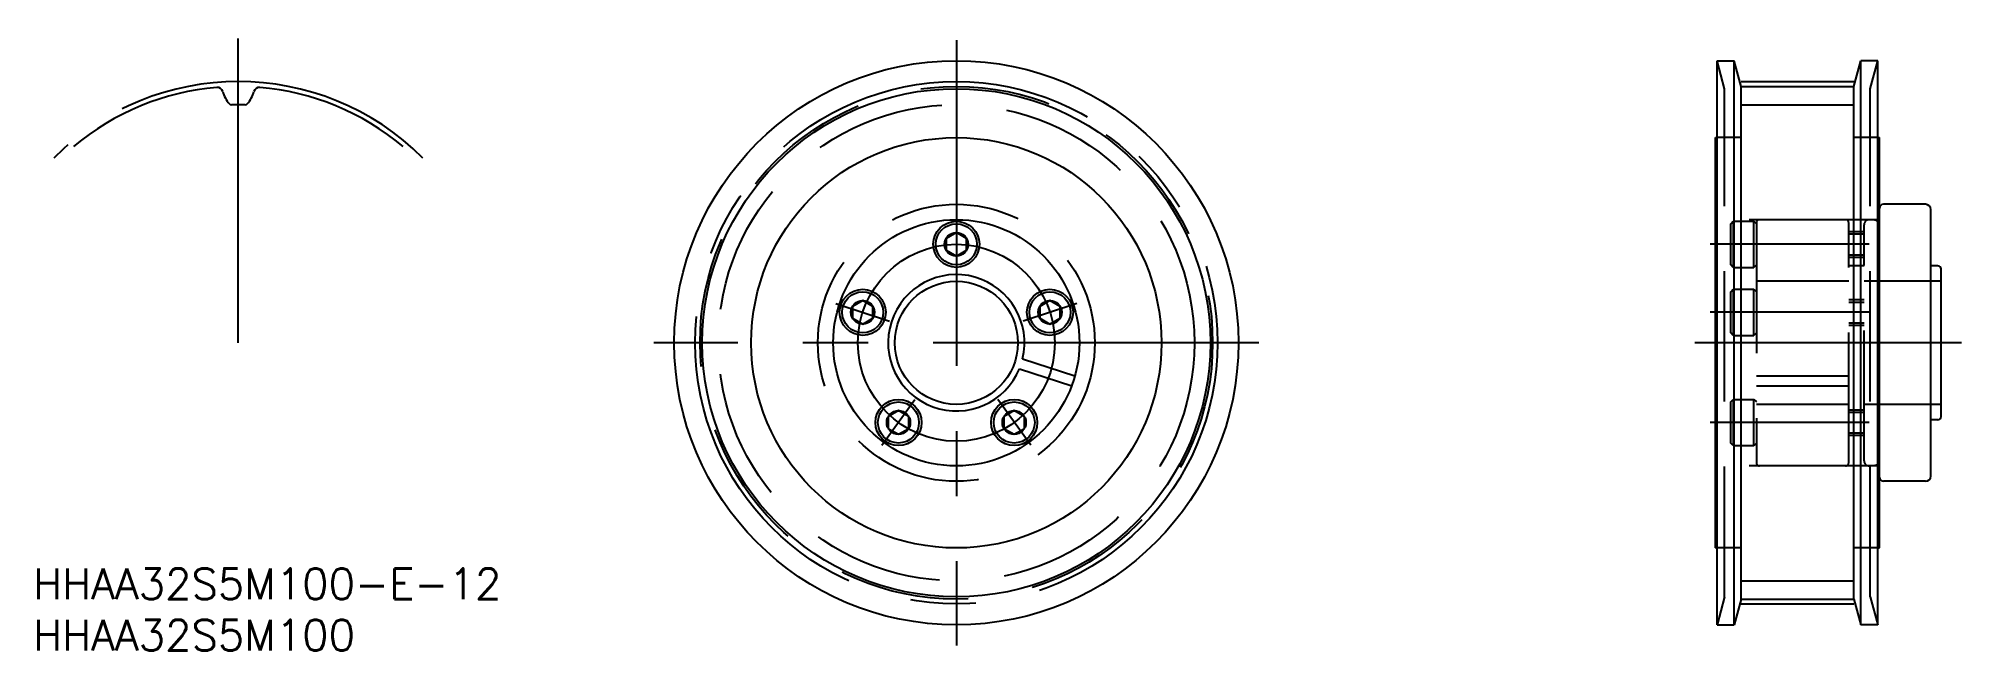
# Model space of a CAD drawing. Extents: x -89 to 98, y -30 to 30.
import ezdxf

# ---------------------------------------------------------------- set-up
doc = ezdxf.new("R2010")
doc.units = 0
doc.linetypes.add('CENTER', pattern=[50.8, 31.75, -6.35, 6.35, -6.35])
doc.linetypes.add('DASHED', pattern=[19.05, 12.7, -6.35])
doc.layers.get('0').update_dxf_attribs({"linetype": 'CONTINUOUS'})
doc.layers.add('CENTER', color=1, linetype='CENTER')
doc.styles.get("Standard").update_dxf_attribs({"font": 'txt.shx', "height": 3, "bigfont": 'bigfont.shx'})

# ---------------------------------------------------------------- blocks, each defined once
blk = doc.blocks.new('*U20')
at = {"color": 7, "linetype": 'CONTINUOUS'}
blk.add_text('HHAA32S5M100', height=3, dxfattribs=at).set_placement((-90, -30))
blk = doc.blocks.new('*U21')
at = {"color": 7, "linetype": 'CONTINUOUS'}
blk.add_text('HHAA32S5M100-E-12', height=3, dxfattribs=at).set_placement((-90, -25))

msp = doc.modelspace()

# ---------------------------------------------------------------- linework, layer by layer
at = {"color": 3, "linetype": 'DASHED'}
for p, q in [((74.9, 24.77), (74.17, 27.5)), ((89.1, 24.77), (89.83, 27.5)), ((74.9, -24.77), (74.9, 24.77)), ((89.1, -24.77), (89.1, 24.77)), ((76.5, 23.21), (87.5, 23.21)), ((76.5, 20), (74.17, 20)), ((89.83, 20), (87.5, 20)), ((90, 12), (75, 12)), ((75.5, 11.6), (75.75, 11.85)), ((75.5, 7.6), (75.5, 11.6)), ((75.75, 11.85), (77.75, 11.85)), ((75.75, 11.85), (75.75, 7.35)), ((77.75, 11.85), (78, 11.6)), ((77.75, 7.35), (77.75, 11.85)), ((78, 11.7), (78, -11.7)), ((87, -11.7), (87, 11.7)), ((88.5, -11.5), (88.5, 11.5)), ((89.39, 12), (89, 12)), ((89.69, 11.92), (89.39, 12)), ((87, 10.85), (88.5, 10.85)), ((87, 10.61), (88.5, 10.61)), ((75.75, 7.35), (75.5, 7.6)), ((78, 7.6), (77.75, 7.35)), ((87, 8.59), (88.5, 8.59)), ((87, 8.35), (88.5, 8.35)), ((87, 7.55), (88.5, 7.55)), ((75.75, 7.35), (77.75, 7.35)), ((87, 6), (78, 6)), ((96, 6), (88.5, 6)), ((75.5, 4.97), (75.75, 5.22)), ((75.5, 0.97), (75.5, 4.97)), ((75.75, 5.22), (77.75, 5.22)), ((75.75, 5.22), (75.75, 0.72)), ((77.75, 5.22), (78, 4.97)), ((77.75, 0.72), (77.75, 5.22)), ((87, 4.22), (88.5, 4.22)), ((87, 3.97), (88.5, 3.97)), ((87, 1.96), (88.5, 1.96)), ((75.75, 0.72), (75.5, 0.97)), ((75.75, 0.72), (77.75, 0.72)), ((78, 0.97), (77.75, 0.72)), ((87, 1.72), (88.5, 1.72)), ((78, -3.23), (87, -3.23)), ((75.5, -5.77), (75.75, -5.52)), ((75.75, -5.52), (77.75, -5.52)), ((75.75, -5.52), (75.75, -10.02)), ((77.75, -5.52), (78, -5.77)), ((77.75, -10.02), (77.75, -5.52)), ((78, -4.18), (87, -4.18)), ((75.5, -9.77), (75.5, -5.77)), ((87, -6), (78, -6)), ((87, -6.52), (88.5, -6.52)), ((87, -6.76), (88.5, -6.76)), ((96, -6), (88.5, -6)), ((87, -8.77), (88.5, -8.77)), ((87, -9.02), (88.5, -9.02)), ((75.75, -10.02), (75.5, -9.77)), ((75.75, -10.02), (77.75, -10.02)), ((78, -9.77), (77.75, -10.02)), ((90, -12), (75, -12)), ((89.39, -12), (89, -12)), ((89.69, -11.92), (89.39, -12)), ((76.5, -20), (74.17, -20)), ((89.83, -20), (87.5, -20)), ((76.5, -23.21), (87.5, -23.21)), ((74.9, -24.77), (74.17, -27.5)), ((89.1, -24.77), (89.83, -27.5))]:
    msp.add_line(p, q, dxfattribs=at)
at = {"color": 7, "linetype": 'CONTINUOUS'}
for p, q in [((74.17, 27.5), (75.83, 27.5)), ((74.17, -27.5), (74.17, 27.5)), ((76.5, 24.98), (75.83, 27.5)), ((75.83, -27.5), (75.83, 27.5)), ((87.5, 24.98), (88.17, 27.5)), ((89.83, 27.5), (88.17, 27.5)), ((88.17, -27.5), (88.17, 27.5)), ((89.83, -27.5), (89.83, 27.5)), ((76.5, 24.98), (87.5, 24.98)), ((76.5, -24.98), (76.5, 24.98)), ((87.5, -24.98), (87.5, 24.98)), ((74, -20), (74, 20)), ((74, 20), (74.17, 20)), ((89.83, 20), (90, 20)), ((90, -20), (90, 20)), ((94.5, 13.5), (90.4, 13.5)), ((90, -13.1), (90, 13.1)), ((95, -13), (95, 13)), ((0, 10.75), (-1, 10.18)), ((-1, 10.18), (-1, 9.02)), ((1, 10.18), (0, 10.75)), ((1, 9.02), (1, 10.18)), ((-1, 9.02), (0, 8.45)), ((0, 8.45), (1, 9.02)), ((95.7, 7.5), (95, 7.5)), ((96, -7.2), (96, 7.2)), ((-9.13, 4.12), (-10.13, 3.54)), ((-8.13, 3.54), (-9.13, 4.12)), ((9.13, 4.12), (8.13, 3.54)), ((10.13, 3.54), (9.13, 4.12)), ((-10.13, 3.54), (-10.13, 2.39)), ((-10.13, 2.39), (-9.13, 1.81)), ((-9.13, 1.81), (-8.13, 2.39)), ((-8.13, 2.39), (-8.13, 3.54)), ((8.13, 3.54), (8.13, 2.39)), ((8.13, 2.39), (9.13, 1.81)), ((9.13, 1.81), (10.13, 2.39)), ((10.13, 2.39), (10.13, 3.54)), ((6.46, -1.57), (11.56, -3.23)), ((6.15, -2.53), (11.25, -4.18)), ((-5.64, -6.61), (-6.64, -7.19)), ((-6.64, -7.19), (-6.64, -8.34)), ((-4.64, -7.19), (-5.64, -6.61)), ((-4.64, -8.34), (-4.64, -7.19)), ((5.64, -6.61), (4.64, -7.19)), ((4.64, -7.19), (4.64, -8.34)), ((6.64, -7.19), (5.64, -6.61)), ((6.64, -8.34), (6.64, -7.19)), ((-6.64, -8.34), (-5.64, -8.92)), ((-5.64, -8.92), (-4.64, -8.34)), ((4.64, -8.34), (5.64, -8.92)), ((5.64, -8.92), (6.64, -8.34)), ((95.7, -7.5), (95, -7.5)), ((94.5, -13.5), (90.4, -13.5)), ((74, -20), (74.17, -20)), ((89.83, -20), (90, -20)), ((76.5, -24.98), (75.83, -27.5)), ((76.5, -24.98), (87.5, -24.98)), ((87.5, -24.98), (88.17, -27.5)), ((74.17, -27.5), (75.83, -27.5)), ((89.83, -27.5), (88.17, -27.5))]:
    msp.add_line(p, q, dxfattribs=at)
for centre, radius in [((0, 0), 27.5), ((0, 0), 24.77), ((0, 0), 20), ((0, 0), 12), ((0, 9.6), 2.25), ((0, 9.6), 2), ((0, 9.6), 1.15), ((0, 0), 6), ((-9.13, 2.97), 2.25), ((-9.13, 2.97), 2), ((-9.13, 2.97), 1.15), ((9.13, 2.97), 2.25), ((9.13, 2.97), 2), ((9.13, 2.97), 1.15), ((-5.64, -7.77), 2.25), ((5.64, -7.77), 2.25), ((-5.64, -7.77), 2), ((-5.64, -7.77), 1.15), ((5.64, -7.77), 2), ((5.64, -7.77), 1.15)]:
    msp.add_circle(centre, radius, dxfattribs=at)
at = {"color": 3, "linetype": 'DASHED'}
for radius in [24.99, 23.21, 13.5]:
    msp.add_circle((0, 0), radius, dxfattribs=at)
at = {"color": 7, "linetype": 'CONTINUOUS'}
for centre, radius, start, end in [((-70, 0), 24.98, 94.8102, 130), ((-72.05, 24.35), 0.55, 16.1535, 94.8102), ((-68.38, 25.41), 3.27, 196.1535, 220.3358), ((-71.62, 25.41), 3.27, 319.6642, 343.8465), ((-67.95, 24.35), 0.55, 85.1898, 163.8465), ((-70, 0), 24.98, 50, 85.1898), ((-70.68, 23.46), 0.25, 220.3358, 271.6627), ((-70, 0), 23.21, 90, 91.6627), ((-70, 0), 23.21, 88.3373, 90), ((-69.32, 23.46), 0.25, 268.3373, 319.6642), ((90.4, 13.1), 0.4, 90, 180), ((94.5, 13), 0.5, 0, 90), ((95.7, 7.2), 0.3, 0, 90), ((0, 0), 6.65, 346.308, 337.6839), ((95.7, -7.2), 0.3, 270, 0), ((90.4, -13.1), 0.4, 180, 270), ((94.5, -13), 0.5, 270, 0)]:
    msp.add_arc(centre, radius, start, end, dxfattribs=at)
at = {"color": 3, "linetype": 'DASHED'}
for centre, radius, start, end in [((78.3, 11.7), 0.3, 90, 180), ((86.7, 11.7), 0.3, 0, 90), ((89, 11.5), 0.5, 90, 180), ((89.77, 12.23), 0.32, 255, 315.7191), ((78.3, -11.7), 0.3, 180, 270), ((86.7, -11.7), 0.3, 270, 0), ((89, -11.5), 0.5, 180, 270), ((89.77, -12.23), 0.32, 44.2809, 105)]:
    msp.add_arc(centre, radius, start, end, dxfattribs=at)
at = {"layer": 'CENTER', "color": 1, "linetype": 'CENTER'}
for p, q in [((-70, 0), (-70, 29.67)), ((0, 29.5), (0, -29.5)), ((76.5, 25.46), (87.5, 25.46)), ((89, 9.6), (73.5, 9.6)), ((-11.75, 3.82), (-6.51, 2.12)), ((11.75, 3.82), (6.51, 2.12)), ((89, 2.97), (73.5, 2.97)), ((29.5, 0), (-29.5, 0)), ((92, 0), (72, 0)), ((98, 0), (76, 0)), ((-7.26, -9.99), (-4.03, -5.54)), ((7.26, -9.99), (4.03, -5.54)), ((89, -7.77), (73.5, -7.77)), ((76.5, -25.46), (87.5, -25.46))]:
    msp.add_line(p, q, dxfattribs=at)
msp.add_circle((0, 0), 25.46, dxfattribs=at)
at = {"layer": 'CENTER', "color": 1, "linetype": 'CONTINUOUS'}
msp.add_circle((0, 0), 9.6, dxfattribs=at)
at = {"layer": 'CENTER', "color": 1, "linetype": 'CENTER'}
msp.add_arc((-70, 0), 25.46, 45, 135, dxfattribs=at)

# ---------------------------------------------------------------- block references
at = {"color": 7, "linetype": 'CONTINUOUS'}
for name in ['*U21', '*U20']:
    msp.add_blockref(name, (0, 0), dxfattribs=at)

doc.saveas('drawing.dxf')
